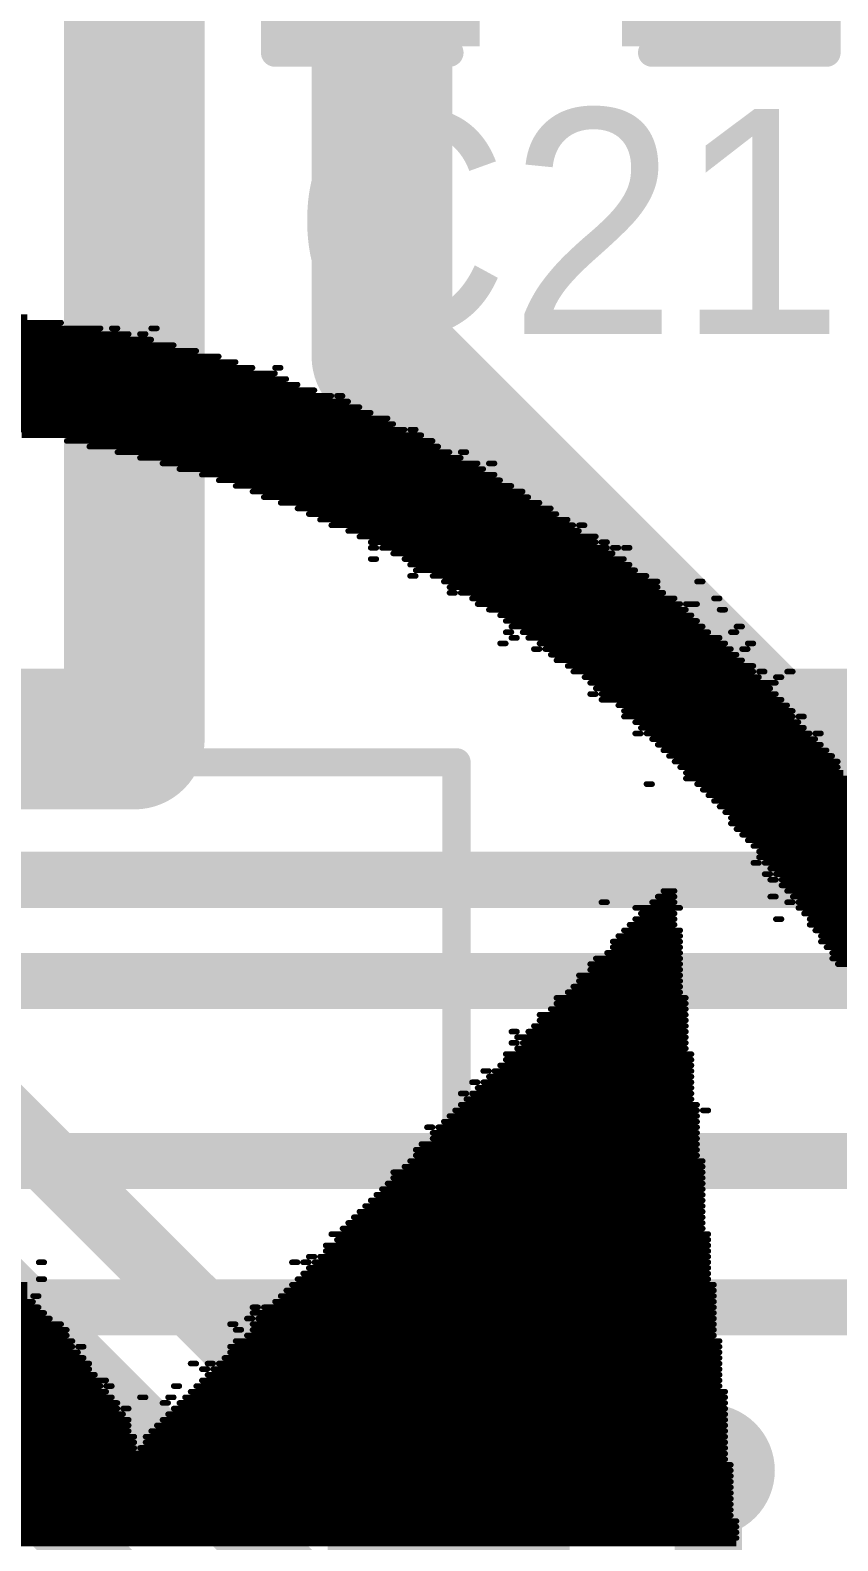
# Model space of a CAD drawing. Header units: millimetres. Extents: x 0.84 to 3.53, y 1.94 to 3.84.
# Drawn here: x 1.8365 to 1.98, y 2.3445 to 2.613 of the extents above; entities that cross this region are included whole.
import ezdxf

# ---------------------------------------------------------------- set-up
doc = ezdxf.new("R2010")
doc.units = ezdxf.units.MM
doc.header["$MEASUREMENT"] = 0
for name, color, linetype in [('BottomLayer', 5, 'Continuous'), ('BottomOverlay', 54, 'Continuous'), ('BottomSolder', 6, 'Continuous'), ('MultiLayer', 9, 'Continuous'), ('TopLayer', 1, 'Continuous'), ('TopOverlay', 2, 'Continuous'), ('TopPaste', 8, 'Continuous'), ('TopSolder', 216, 'Continuous'), ('ViaHoleLayer', 16, 'Continuous')]:
    doc.layers.add(name, color=color, linetype=linetype)

# ---------------------------------------------------------------- blocks, each defined once
blk = doc.blocks.new('TF_002T_15_1')
at = {"layer": 'TopLayer'}
blk.add_solid([(0.12894, 0.19488), (0.16043, 0.19488), (0.12894, 0.25394), (0.16043, 0.25394)], dxfattribs=at)
at = {"layer": 'TopOverlay', "const_width": 0.005}
for points in [[(-0.39665, 0.37087), (0.14434, 0.37087)], [(0.14434, 0.264), (0.14434, 0.37087)]]:
    blk.add_lwpolyline(points, dxfattribs=at)
at = {"layer": 'TopOverlay', "const_width": 0.0025}
for points in [[(0.14309, 0.37087, 1), (0.14559, 0.37087, 1)], [(0.14309, 0.37087, 1), (0.14559, 0.37087, 1)], [(0.14309, 0.264, 1), (0.14559, 0.264, 1)]]:
    blk.add_lwpolyline(points, format="xyb", close=True, dxfattribs=at)
at = {"layer": 'TopPaste'}
blk.add_solid([(0.12894, 0.19488), (0.16043, 0.19488), (0.12894, 0.25394), (0.16043, 0.25394)], dxfattribs=at)
at = {"layer": 'TopSolder'}
blk.add_solid([(0.12494, 0.19088), (0.16443, 0.19088), (0.12494, 0.25794), (0.16443, 0.25794)], dxfattribs=at)
blk = doc.blocks.new('C__0603_73')
at = {"layer": 'TopLayer'}
for points in [[(-0.045, 0.0175), (-0.045, -0.0175), (-0.015, 0.0175), (-0.015, -0.0175)], [(0.015, 0.0175), (0.015, -0.0175), (0.045, 0.0175), (0.045, -0.0175)]]:
    blk.add_solid(points, dxfattribs=at)
at = {"layer": 'TopOverlay', "const_width": 0.005}
for points in [[(-0.049, 0.021), (-0.018, 0.021)], [(-0.049, -0.021), (-0.049, 0.021)], [(0.018, 0.021), (0.049, 0.021)], [(0.049, -0.021), (0.049, 0.021)], [(-0.049, -0.021), (-0.018, -0.021)], [(0.018, -0.021), (0.049, -0.021)]]:
    blk.add_lwpolyline(points, dxfattribs=at)
at = {"layer": 'TopOverlay', "const_width": 0.0025}
for points in [[(-0.05025, 0.021, 1), (-0.04775, 0.021, 1)], [(-0.05025, 0.021, 1), (-0.04775, 0.021, 1)], [(-0.01925, 0.021, 1), (-0.01675, 0.021, 1)], [(0.01675, 0.021, 1), (0.01925, 0.021, 1)], [(0.04775, 0.021, 1), (0.05025, 0.021, 1)], [(0.04775, 0.021, 1), (0.05025, 0.021, 1)], [(-0.05025, -0.021, 1), (-0.04775, -0.021, 1)], [(-0.05025, -0.021, 1), (-0.04775, -0.021, 1)], [(-0.01925, -0.021, 1), (-0.01675, -0.021, 1)], [(0.01675, -0.021, 1), (0.01925, -0.021, 1)], [(0.04775, -0.021, 1), (0.05025, -0.021, 1)], [(0.04775, -0.021, 1), (0.05025, -0.021, 1)]]:
    blk.add_lwpolyline(points, format="xyb", close=True, dxfattribs=at)
at = {"layer": 'TopPaste'}
for points in [[(-0.045, 0.0175), (-0.045, -0.0175), (-0.015, 0.0175), (-0.015, -0.0175)], [(0.015, 0.0175), (0.015, -0.0175), (0.045, 0.0175), (0.045, -0.0175)]]:
    blk.add_solid(points, dxfattribs=at)
at = {"layer": 'TopSolder'}
for points in [[(-0.04736, 0.01986), (-0.04736, -0.01986), (-0.01264, 0.01986), (-0.01264, -0.01986)], [(0.01264, 0.01986), (0.01264, -0.01986), (0.04736, 0.01986), (0.04736, -0.01986)]]:
    blk.add_solid(points, dxfattribs=at)

msp = doc.modelspace()

# ---------------------------------------------------------------- linework, layer by layer
at = {"layer": 'BottomLayer'}
for points, const_width in [([(1.855, 2.487), (1.855, 2.742)], 0.025), ([(1.6795, 2.5095), (1.909, 2.28)], 0.012), ([(1.732, 2.489), (1.88925, 2.33175)], 0.012), ([(1.763, 2.489), (1.895, 2.357)], 0.012), ([(1.895, 2.357), (1.957, 2.357)], 0.012)]:
    msp.add_lwpolyline(points, dxfattribs=dict(at, const_width=const_width))
for points, const_width in [([(1.84875, 2.487, 1), (1.86125, 2.487, 1)], 0.0125), ([(1.84909, 2.487, 1), (1.86091, 2.487, 1)], 0.01181), ([(1.95109, 2.357, 1), (1.96291, 2.357, 1)], 0.01181), ([(1.892, 2.357, 1), (1.898, 2.357, 1)], 0.006), ([(1.892, 2.357, 1), (1.898, 2.357, 1)], 0.006), ([(1.954, 2.357, 1), (1.96, 2.357, 1)], 0.006)]:
    msp.add_lwpolyline(points, format="xyb", close=True, dxfattribs=dict(at, const_width=const_width))
at = {"layer": 'BottomOverlay', "const_width": 0.001}
for points in [[(1.768, 2.561), (1.842, 2.561)], [(1.774, 2.562), (1.836, 2.562)], [(1.757, 2.559), (1.854, 2.559)], [(1.761, 2.56), (1.849, 2.56)], [(1.851, 2.56), (1.852, 2.56)], [(1.856, 2.559), (1.857, 2.559)], [(1.858, 2.56), (1.859, 2.56)], [(1.744, 2.556), (1.866, 2.556)], [(1.749, 2.557), (1.862, 2.557)], [(1.753, 2.558), (1.858, 2.558)], [(1.734, 2.553), (1.876, 2.553)], [(1.738, 2.554), (1.873, 2.554)], [(1.741, 2.555), (1.87, 2.555)], [(1.88, 2.553), (1.881, 2.553)], [(1.729, 2.551), (1.882, 2.551)], [(1.732, 2.552), (1.88, 2.552)], [(1.721, 2.548), (1.89, 2.548)], [(1.724, 2.549), (1.887, 2.549)], [(1.726, 2.55), (1.884, 2.55)], [(1.891, 2.548), (1.892, 2.548)], [(1.714, 2.545), (1.897, 2.545)], [(1.716, 2.546), (1.895, 2.546)], [(1.718, 2.547), (1.893, 2.547)], [(1.711, 2.544), (1.9, 2.544)], [(1.818, 2.543), (1.901, 2.543)], [(1.828, 2.542), (1.903, 2.542)], [(1.835, 2.541), (1.906, 2.541)], [(1.843, 2.54), (1.908, 2.54)], [(1.904, 2.542), (1.905, 2.542)], [(1.847, 2.539), (1.909, 2.539)], [(1.852, 2.538), (1.911, 2.538)], [(1.856, 2.537), (1.913, 2.537)], [(1.913, 2.538), (1.914, 2.538)], [(1.86, 2.536), (1.916, 2.536)], [(1.863, 2.535), (1.917, 2.535)], [(1.918, 2.536), (1.919, 2.536)], [(1.867, 2.534), (1.919, 2.534)], [(1.87, 2.533), (1.92, 2.533)], [(1.873, 2.532), (1.922, 2.532)], [(1.876, 2.531), (1.924, 2.531)], [(1.878, 2.53), (1.925, 2.53)], [(1.881, 2.529), (1.927, 2.529)], [(1.884, 2.528), (1.929, 2.528)], [(1.886, 2.527), (1.93, 2.527)], [(1.888, 2.526), (1.932, 2.526)], [(1.89, 2.525), (1.933, 2.525)], [(1.893, 2.524), (1.934, 2.524)], [(1.934, 2.525), (1.935, 2.525)], [(1.895, 2.523), (1.937, 2.523)], [(1.897, 2.522), (1.937, 2.522)], [(1.897, 2.521), (1.898, 2.521)], [(1.899, 2.521), (1.939, 2.521)], [(1.938, 2.522), (1.939, 2.522)], [(1.94, 2.521), (1.941, 2.521)], [(1.942, 2.521), (1.943, 2.521)], [(1.897, 2.519), (1.898, 2.519)], [(1.901, 2.52), (1.94, 2.52)], [(1.903, 2.519), (1.942, 2.519)], [(1.904, 2.518), (1.943, 2.518)], [(1.904, 2.516), (1.905, 2.516)], [(1.905, 2.517), (1.944, 2.517)], [(1.908, 2.516), (1.946, 2.516)], [(1.91, 2.515), (1.948, 2.515)], [(1.911, 2.514), (1.948, 2.514)], [(1.911, 2.513), (1.912, 2.513)], [(1.913, 2.513), (1.949, 2.513)], [(1.955, 2.515), (1.956, 2.515)], [(1.915, 2.512), (1.951, 2.512)], [(1.916, 2.511), (1.952, 2.511)], [(1.918, 2.51), (1.953, 2.51)], [(1.953, 2.511), (1.955, 2.511)], [(1.958, 2.512), (1.959, 2.512)], [(1.959, 2.51), (1.96, 2.51)], [(1.92, 2.509), (1.954, 2.509)], [(1.921, 2.508), (1.955, 2.508)], [(1.921, 2.506), (1.922, 2.506)], [(1.922, 2.507), (1.956, 2.507)], [(1.922, 2.505), (1.923, 2.505)], [(1.924, 2.506), (1.957, 2.506)], [(1.925, 2.505), (1.959, 2.505)], [(1.961, 2.506), (1.962, 2.506)], [(1.962, 2.507), (1.963, 2.507)], [(1.92, 2.504), (1.921, 2.504)], [(1.926, 2.503), (1.927, 2.503)], [(1.927, 2.504), (1.96, 2.504)], [(1.928, 2.503), (1.961, 2.503)], [(1.929, 2.502), (1.962, 2.502)], [(1.963, 2.503), (1.964, 2.503)], [(1.964, 2.504), (1.965, 2.504)], [(1.93, 2.501), (1.963, 2.501)], [(1.932, 2.5), (1.965, 2.5)], [(1.933, 2.499), (1.965, 2.499)], [(1.935, 2.498), (1.966, 2.498)], [(1.936, 2.497), (1.969, 2.497)], [(1.966, 2.499), (1.967, 2.499)], [(1.969, 2.498), (1.97, 2.498)], [(1.971, 2.499), (1.972, 2.499)], [(1.936, 2.495), (1.937, 2.495)], [(1.937, 2.496), (1.968, 2.496)], [(1.938, 2.495), (1.969, 2.495)], [(1.938, 2.494), (1.97, 2.494)], [(1.941, 2.493), (1.971, 2.493)], [(1.942, 2.492), (1.972, 2.492)], [(1.942, 2.491), (1.972, 2.491)], [(1.944, 2.49), (1.973, 2.49)], [(1.945, 2.489), (1.974, 2.489)], [(1.973, 2.491), (1.974, 2.491)], [(1.944, 2.488), (1.945, 2.488)], [(1.946, 2.488), (1.975, 2.488)], [(1.947, 2.487), (1.976, 2.487)], [(1.948, 2.486), (1.977, 2.486)], [(1.976, 2.488), (1.977, 2.488)], [(1.949, 2.485), (1.978, 2.485)], [(1.95, 2.484), (1.979, 2.484)], [(1.951, 2.483), (1.98, 2.483)], [(1.952, 2.482), (1.98, 2.482)], [(1.953, 2.481), (1.981, 2.481)], [(1.946, 2.479), (1.947, 2.479)], [(1.953, 2.48), (1.982, 2.48)], [(1.955, 2.479), (1.983, 2.479)], [(1.956, 2.478), (1.984, 2.478)], [(1.957, 2.477), (1.984, 2.477)], [(1.958, 2.476), (1.985, 2.476)], [(1.959, 2.475), (1.986, 2.475)], [(1.96, 2.474), (1.987, 2.474)], [(1.961, 2.473), (1.988, 2.473)], [(1.961, 2.472), (1.988, 2.472)], [(1.962, 2.471), (1.989, 2.471)], [(1.963, 2.47), (1.99, 2.47)], [(1.964, 2.469), (1.992, 2.469)], [(1.965, 2.468), (1.991, 2.468)], [(1.965, 2.465), (1.966, 2.465)], [(1.966, 2.467), (1.992, 2.467)], [(1.966, 2.466), (1.993, 2.466)], [(1.967, 2.465), (1.993, 2.465)], [(1.967, 2.463), (1.968, 2.463)], [(1.968, 2.464), (1.994, 2.464)], [(1.968, 2.462), (1.969, 2.462)], [(1.969, 2.463), (1.996, 2.463)], [(1.97, 2.462), (1.995, 2.462)], [(1.948, 2.459), (1.951, 2.459)], [(1.949, 2.46), (1.951, 2.46)], [(1.968, 2.459), (1.969, 2.459)], [(1.97, 2.461), (1.996, 2.461)], [(1.971, 2.46), (1.996, 2.46)], [(1.972, 2.459), (1.997, 2.459)], [(1.938, 2.458), (1.939, 2.458)], [(1.944, 2.457), (1.952, 2.457)], [(1.947, 2.458), (1.951, 2.458)], [(1.971, 2.458), (1.972, 2.458)], [(1.973, 2.458), (1.998, 2.458)], [(1.973, 2.457), (1.999, 2.457)], [(1.943, 2.454), (1.951, 2.454)], [(1.944, 2.455), (1.951, 2.455)], [(1.945, 2.456), (1.951, 2.456)], [(1.969, 2.455), (1.97, 2.455)], [(1.974, 2.456), (1.999, 2.456)], [(1.975, 2.455), (2, 2.455)], [(1.975, 2.454), (2, 2.454)], [(1.94, 2.451), (1.952, 2.451)], [(1.941, 2.452), (1.952, 2.452)], [(1.942, 2.453), (1.952, 2.453)], [(1.976, 2.453), (2.002, 2.453)], [(1.977, 2.452), (2.002, 2.452)], [(1.977, 2.451), (2.003, 2.451)], [(1.939, 2.449), (1.952, 2.449)], [(1.94, 2.45), (1.952, 2.45)], [(1.978, 2.45), (2.003, 2.45)], [(1.979, 2.449), (2.003, 2.449)], [(1.936, 2.447), (1.952, 2.447)], [(1.936, 2.446), (1.952, 2.446)], [(1.937, 2.448), (1.952, 2.448)], [(1.979, 2.448), (2.004, 2.448)], [(1.98, 2.447), (2.004, 2.447)], [(1.933, 2.443), (1.952, 2.443)], [(1.934, 2.445), (1.952, 2.445)], [(1.934, 2.444), (1.952, 2.444)], [(1.93, 2.441), (1.953, 2.441)], [(1.932, 2.442), (1.952, 2.442)], [(1.927, 2.438), (1.953, 2.438)], [(1.929, 2.439), (1.953, 2.439)], [(1.93, 2.44), (1.953, 2.44)], [(1.922, 2.435), (1.923, 2.435)], [(1.925, 2.435), (1.953, 2.435)], [(1.926, 2.436), (1.953, 2.436)], [(1.927, 2.437), (1.953, 2.437)], [(1.922, 2.433), (1.923, 2.433)], [(1.923, 2.434), (1.953, 2.434)], [(1.924, 2.433), (1.953, 2.433)], [(1.921, 2.431), (1.954, 2.431)], [(1.921, 2.43), (1.954, 2.43)], [(1.923, 2.432), (1.953, 2.432)], [(1.917, 2.428), (1.918, 2.428)], [(1.918, 2.427), (1.954, 2.427)], [(1.919, 2.428), (1.954, 2.428)], [(1.92, 2.429), (1.954, 2.429)], [(1.915, 2.426), (1.916, 2.426)], [(1.916, 2.425), (1.954, 2.425)], [(1.917, 2.426), (1.954, 2.426)], [(1.913, 2.424), (1.914, 2.424)], [(1.913, 2.422), (1.955, 2.422)], [(1.914, 2.423), (1.954, 2.423)], [(1.915, 2.424), (1.954, 2.424)], [(1.91, 2.419), (1.955, 2.419)], [(1.911, 2.42), (1.955, 2.42)], [(1.912, 2.421), (1.955, 2.421)], [(1.956, 2.421), (1.957, 2.421)], [(1.907, 2.418), (1.908, 2.418)], [(1.908, 2.417), (1.955, 2.417)], [(1.908, 2.416), (1.955, 2.416)], [(1.909, 2.418), (1.955, 2.418)], [(1.905, 2.414), (1.955, 2.414)], [(1.906, 2.415), (1.955, 2.415)], [(1.903, 2.411), (1.956, 2.411)], [(1.904, 2.412), (1.956, 2.412)], [(1.905, 2.413), (1.955, 2.413)], [(1.9, 2.408), (1.956, 2.408)], [(1.901, 2.41), (1.956, 2.41)], [(1.901, 2.409), (1.956, 2.409)], [(1.898, 2.406), (1.956, 2.406)], [(1.899, 2.407), (1.956, 2.407)], [(1.895, 2.403), (1.956, 2.403)], [(1.896, 2.404), (1.956, 2.404)], [(1.897, 2.405), (1.956, 2.405)], [(1.892, 2.4), (1.956, 2.4)], [(1.893, 2.401), (1.956, 2.401)], [(1.894, 2.402), (1.956, 2.402)], [(1.89, 2.399), (1.957, 2.399)], [(1.891, 2.398), (1.957, 2.398)], [(1.886, 2.395), (1.887, 2.395)], [(1.888, 2.395), (1.957, 2.395)], [(1.889, 2.397), (1.957, 2.397)], [(1.889, 2.396), (1.957, 2.396)], [(1.838, 2.394), (1.839, 2.394)], [(1.883, 2.394), (1.884, 2.394)], [(1.885, 2.394), (1.886, 2.394)], [(1.885, 2.392), (1.957, 2.392)], [(1.886, 2.393), (1.957, 2.393)], [(1.887, 2.394), (1.957, 2.394)], [(1.718, 2.39), (1.836, 2.39)], [(1.838, 2.391), (1.839, 2.391)], [(1.883, 2.39), (1.958, 2.39)], [(1.884, 2.391), (1.957, 2.391)], [(1.719, 2.389), (1.836, 2.389)], [(1.72, 2.388), (1.836, 2.388)], [(1.721, 2.387), (1.837, 2.387)], [(1.837, 2.388), (1.838, 2.388)], [(1.88, 2.387), (1.958, 2.387)], [(1.881, 2.388), (1.958, 2.388)], [(1.882, 2.389), (1.958, 2.389)], [(1.723, 2.386), (1.838, 2.386)], [(1.724, 2.385), (1.839, 2.385)], [(1.725, 2.384), (1.84, 2.384)], [(1.875, 2.384), (1.876, 2.384)], [(1.876, 2.386), (1.877, 2.386)], [(1.876, 2.385), (1.958, 2.385)], [(1.877, 2.384), (1.958, 2.384)], [(1.878, 2.386), (1.958, 2.386)], [(1.726, 2.383), (1.842, 2.383)], [(1.727, 2.382), (1.843, 2.382)], [(1.872, 2.383), (1.873, 2.383)], [(1.873, 2.382), (1.874, 2.382)], [(1.876, 2.383), (1.958, 2.383)], [(1.876, 2.382), (1.958, 2.382)], [(1.728, 2.381), (1.843, 2.381)], [(1.729, 2.38), (1.844, 2.38)], [(1.73, 2.379), (1.844, 2.379)], [(1.845, 2.379), (1.846, 2.379)], [(1.872, 2.379), (1.959, 2.379)], [(1.873, 2.38), (1.959, 2.38)], [(1.875, 2.381), (1.958, 2.381)], [(1.731, 2.378), (1.845, 2.378)], [(1.732, 2.377), (1.846, 2.377)], [(1.733, 2.376), (1.847, 2.376)], [(1.865, 2.376), (1.866, 2.376)], [(1.868, 2.376), (1.869, 2.376)], [(1.87, 2.376), (1.959, 2.376)], [(1.871, 2.377), (1.959, 2.377)], [(1.872, 2.378), (1.959, 2.378)], [(1.734, 2.375), (1.847, 2.375)], [(1.735, 2.374), (1.848, 2.374)], [(1.867, 2.375), (1.868, 2.375)], [(1.868, 2.374), (1.959, 2.374)], [(1.869, 2.375), (1.959, 2.375)], [(1.736, 2.373), (1.85, 2.373)], [(1.737, 2.372), (1.849, 2.372)], [(1.738, 2.371), (1.85, 2.371)], [(1.85, 2.372), (1.851, 2.372)], [(1.862, 2.372), (1.863, 2.372)], [(1.865, 2.371), (1.96, 2.371)], [(1.866, 2.372), (1.959, 2.372)], [(1.867, 2.373), (1.959, 2.373)], [(1.74, 2.37), (1.851, 2.37)], [(1.741, 2.369), (1.852, 2.369)], [(1.742, 2.368), (1.852, 2.368)], [(1.853, 2.368), (1.854, 2.368)], [(1.856, 2.37), (1.857, 2.37)], [(1.86, 2.369), (1.861, 2.369)], [(1.861, 2.37), (1.862, 2.37)], [(1.862, 2.368), (1.96, 2.368)], [(1.863, 2.369), (1.96, 2.369)], [(1.864, 2.37), (1.96, 2.37)], [(1.742, 2.367), (1.853, 2.367)], [(1.743, 2.366), (1.854, 2.366)], [(1.744, 2.365), (1.854, 2.365)], [(1.859, 2.365), (1.96, 2.365)], [(1.86, 2.366), (1.96, 2.366)], [(1.861, 2.367), (1.96, 2.367)], [(1.745, 2.364), (1.854, 2.364)], [(1.746, 2.363), (1.855, 2.363)], [(1.857, 2.363), (1.96, 2.363)], [(1.858, 2.364), (1.96, 2.364)], [(1.747, 2.362), (1.855, 2.362)], [(1.748, 2.361), (1.855, 2.361)], [(1.748, 2.36), (1.96, 2.36)], [(1.856, 2.361), (1.96, 2.361)], [(1.857, 2.362), (1.96, 2.362)], [(1.75, 2.359), (1.96, 2.359)], [(1.751, 2.358), (1.961, 2.358)], [(1.752, 2.357), (1.961, 2.357)], [(1.753, 2.356), (1.961, 2.356)], [(1.753, 2.355), (1.961, 2.355)], [(1.754, 2.354), (1.961, 2.354)], [(1.756, 2.353), (1.961, 2.353)], [(1.757, 2.352), (1.961, 2.352)], [(1.757, 2.351), (1.961, 2.351)], [(1.758, 2.35), (1.961, 2.35)], [(1.759, 2.349), (1.961, 2.349)], [(1.76, 2.348), (1.962, 2.348)], [(1.761, 2.347), (1.962, 2.347)], [(1.761, 2.346), (1.962, 2.346)], [(1.762, 2.345), (1.962, 2.345)], [(1.763, 2.344), (1.962, 2.344)]]:
    msp.add_lwpolyline(points, dxfattribs=at)
at = {"layer": 'BottomOverlay', "const_width": 0.0005}
for points in [[(1.84175, 2.561, 1), (1.84225, 2.561, 1)], [(1.84875, 2.56, 1), (1.84925, 2.56, 1)], [(1.85075, 2.56, 1), (1.85125, 2.56, 1)], [(1.85175, 2.56, 1), (1.85225, 2.56, 1)], [(1.85375, 2.559, 1), (1.85425, 2.559, 1)], [(1.85575, 2.559, 1), (1.85625, 2.559, 1)], [(1.85675, 2.559, 1), (1.85725, 2.559, 1)], [(1.85775, 2.56, 1), (1.85825, 2.56, 1)], [(1.85875, 2.56, 1), (1.85925, 2.56, 1)], [(1.85775, 2.558, 1), (1.85825, 2.558, 1)], [(1.86175, 2.557, 1), (1.86225, 2.557, 1)], [(1.86575, 2.556, 1), (1.86625, 2.556, 1)], [(1.86975, 2.555, 1), (1.87025, 2.555, 1)], [(1.87275, 2.554, 1), (1.87325, 2.554, 1)], [(1.87575, 2.553, 1), (1.87625, 2.553, 1)], [(1.87975, 2.553, 1), (1.88025, 2.553, 1)], [(1.88075, 2.553, 1), (1.88125, 2.553, 1)], [(1.87975, 2.552, 1), (1.88025, 2.552, 1)], [(1.88175, 2.551, 1), (1.88225, 2.551, 1)], [(1.88375, 2.55, 1), (1.88425, 2.55, 1)], [(1.88675, 2.549, 1), (1.88725, 2.549, 1)], [(1.88975, 2.548, 1), (1.89025, 2.548, 1)], [(1.89075, 2.548, 1), (1.89125, 2.548, 1)], [(1.89175, 2.548, 1), (1.89225, 2.548, 1)], [(1.89275, 2.547, 1), (1.89325, 2.547, 1)], [(1.89475, 2.546, 1), (1.89525, 2.546, 1)], [(1.89675, 2.545, 1), (1.89725, 2.545, 1)], [(1.89975, 2.544, 1), (1.90025, 2.544, 1)], [(1.90075, 2.543, 1), (1.90125, 2.543, 1)], [(1.84275, 2.54, 1), (1.84325, 2.54, 1)], [(1.90275, 2.542, 1), (1.90325, 2.542, 1)], [(1.90375, 2.542, 1), (1.90425, 2.542, 1)], [(1.90475, 2.542, 1), (1.90525, 2.542, 1)], [(1.90575, 2.541, 1), (1.90625, 2.541, 1)], [(1.90775, 2.54, 1), (1.90825, 2.54, 1)], [(1.84675, 2.539, 1), (1.84725, 2.539, 1)], [(1.85175, 2.538, 1), (1.85225, 2.538, 1)], [(1.85575, 2.537, 1), (1.85625, 2.537, 1)], [(1.90875, 2.539, 1), (1.90925, 2.539, 1)], [(1.91075, 2.538, 1), (1.91125, 2.538, 1)], [(1.91275, 2.538, 1), (1.91325, 2.538, 1)], [(1.91275, 2.537, 1), (1.91325, 2.537, 1)], [(1.91375, 2.538, 1), (1.91425, 2.538, 1)], [(1.85975, 2.536, 1), (1.86025, 2.536, 1)], [(1.86275, 2.535, 1), (1.86325, 2.535, 1)], [(1.91575, 2.536, 1), (1.91625, 2.536, 1)], [(1.91675, 2.535, 1), (1.91725, 2.535, 1)], [(1.91775, 2.536, 1), (1.91825, 2.536, 1)], [(1.91875, 2.536, 1), (1.91925, 2.536, 1)], [(1.86675, 2.534, 1), (1.86725, 2.534, 1)], [(1.86975, 2.533, 1), (1.87025, 2.533, 1)], [(1.87275, 2.532, 1), (1.87325, 2.532, 1)], [(1.91875, 2.534, 1), (1.91925, 2.534, 1)], [(1.91975, 2.533, 1), (1.92025, 2.533, 1)], [(1.92175, 2.532, 1), (1.92225, 2.532, 1)], [(1.87575, 2.531, 1), (1.87625, 2.531, 1)], [(1.87775, 2.53, 1), (1.87825, 2.53, 1)], [(1.88075, 2.529, 1), (1.88125, 2.529, 1)], [(1.92375, 2.531, 1), (1.92425, 2.531, 1)], [(1.92475, 2.53, 1), (1.92525, 2.53, 1)], [(1.92675, 2.529, 1), (1.92725, 2.529, 1)], [(1.88375, 2.528, 1), (1.88425, 2.528, 1)], [(1.88575, 2.527, 1), (1.88625, 2.527, 1)], [(1.92875, 2.528, 1), (1.92925, 2.528, 1)], [(1.92975, 2.527, 1), (1.93025, 2.527, 1)], [(1.88775, 2.526, 1), (1.88825, 2.526, 1)], [(1.88975, 2.525, 1), (1.89025, 2.525, 1)], [(1.89275, 2.524, 1), (1.89325, 2.524, 1)], [(1.93175, 2.526, 1), (1.93225, 2.526, 1)], [(1.93275, 2.525, 1), (1.93325, 2.525, 1)], [(1.93375, 2.525, 1), (1.93425, 2.525, 1)], [(1.93375, 2.524, 1), (1.93425, 2.524, 1)], [(1.93475, 2.525, 1), (1.93525, 2.525, 1)], [(1.89475, 2.523, 1), (1.89525, 2.523, 1)], [(1.89675, 2.522, 1), (1.89725, 2.522, 1)], [(1.89675, 2.521, 1), (1.89725, 2.521, 1)], [(1.89775, 2.521, 1), (1.89825, 2.521, 1)], [(1.89875, 2.521, 1), (1.89925, 2.521, 1)], [(1.93675, 2.523, 1), (1.93725, 2.523, 1)], [(1.93675, 2.522, 1), (1.93725, 2.522, 1)], [(1.93775, 2.522, 1), (1.93825, 2.522, 1)], [(1.93875, 2.522, 1), (1.93925, 2.522, 1)], [(1.93875, 2.521, 1), (1.93925, 2.521, 1)], [(1.93975, 2.521, 1), (1.94025, 2.521, 1)], [(1.94075, 2.521, 1), (1.94125, 2.521, 1)], [(1.94175, 2.521, 1), (1.94225, 2.521, 1)], [(1.94275, 2.521, 1), (1.94325, 2.521, 1)], [(1.89675, 2.519, 1), (1.89725, 2.519, 1)], [(1.89775, 2.519, 1), (1.89825, 2.519, 1)], [(1.90075, 2.52, 1), (1.90125, 2.52, 1)], [(1.90275, 2.519, 1), (1.90325, 2.519, 1)], [(1.93975, 2.52, 1), (1.94025, 2.52, 1)], [(1.94175, 2.519, 1), (1.94225, 2.519, 1)], [(1.90375, 2.518, 1), (1.90425, 2.518, 1)], [(1.90375, 2.516, 1), (1.90425, 2.516, 1)], [(1.90475, 2.517, 1), (1.90525, 2.517, 1)], [(1.90475, 2.516, 1), (1.90525, 2.516, 1)], [(1.90775, 2.516, 1), (1.90825, 2.516, 1)], [(1.94275, 2.518, 1), (1.94325, 2.518, 1)], [(1.94375, 2.517, 1), (1.94425, 2.517, 1)], [(1.94575, 2.516, 1), (1.94625, 2.516, 1)], [(1.90975, 2.515, 1), (1.91025, 2.515, 1)], [(1.91075, 2.514, 1), (1.91125, 2.514, 1)], [(1.91075, 2.513, 1), (1.91125, 2.513, 1)], [(1.91175, 2.513, 1), (1.91225, 2.513, 1)], [(1.91275, 2.513, 1), (1.91325, 2.513, 1)], [(1.94775, 2.515, 1), (1.94825, 2.515, 1)], [(1.94775, 2.514, 1), (1.94825, 2.514, 1)], [(1.94875, 2.513, 1), (1.94925, 2.513, 1)], [(1.95475, 2.515, 1), (1.95525, 2.515, 1)], [(1.95575, 2.515, 1), (1.95625, 2.515, 1)], [(1.91475, 2.512, 1), (1.91525, 2.512, 1)], [(1.91575, 2.511, 1), (1.91625, 2.511, 1)], [(1.91775, 2.51, 1), (1.91825, 2.51, 1)], [(1.95075, 2.512, 1), (1.95125, 2.512, 1)], [(1.95175, 2.511, 1), (1.95225, 2.511, 1)], [(1.95275, 2.511, 1), (1.95325, 2.511, 1)], [(1.95275, 2.51, 1), (1.95325, 2.51, 1)], [(1.95475, 2.511, 1), (1.95525, 2.511, 1)], [(1.95775, 2.512, 1), (1.95825, 2.512, 1)], [(1.95875, 2.512, 1), (1.95925, 2.512, 1)], [(1.95875, 2.51, 1), (1.95925, 2.51, 1)], [(1.95975, 2.51, 1), (1.96025, 2.51, 1)], [(1.91975, 2.509, 1), (1.92025, 2.509, 1)], [(1.92075, 2.508, 1), (1.92125, 2.508, 1)], [(1.95375, 2.509, 1), (1.95425, 2.509, 1)], [(1.95475, 2.508, 1), (1.95525, 2.508, 1)], [(1.92075, 2.506, 1), (1.92125, 2.506, 1)], [(1.92175, 2.507, 1), (1.92225, 2.507, 1)], [(1.92175, 2.506, 1), (1.92225, 2.506, 1)], [(1.92175, 2.505, 1), (1.92225, 2.505, 1)], [(1.92275, 2.505, 1), (1.92325, 2.505, 1)], [(1.92375, 2.506, 1), (1.92425, 2.506, 1)], [(1.92475, 2.505, 1), (1.92525, 2.505, 1)], [(1.95575, 2.507, 1), (1.95625, 2.507, 1)], [(1.95675, 2.506, 1), (1.95725, 2.506, 1)], [(1.95875, 2.505, 1), (1.95925, 2.505, 1)], [(1.96075, 2.506, 1), (1.96125, 2.506, 1)], [(1.96175, 2.507, 1), (1.96225, 2.507, 1)], [(1.96175, 2.506, 1), (1.96225, 2.506, 1)], [(1.96275, 2.507, 1), (1.96325, 2.507, 1)], [(1.91975, 2.504, 1), (1.92025, 2.504, 1)], [(1.92075, 2.504, 1), (1.92125, 2.504, 1)], [(1.92575, 2.503, 1), (1.92625, 2.503, 1)], [(1.92675, 2.504, 1), (1.92725, 2.504, 1)], [(1.92675, 2.503, 1), (1.92725, 2.503, 1)], [(1.92775, 2.503, 1), (1.92825, 2.503, 1)], [(1.92875, 2.502, 1), (1.92925, 2.502, 1)], [(1.95975, 2.504, 1), (1.96025, 2.504, 1)], [(1.96075, 2.503, 1), (1.96125, 2.503, 1)], [(1.96175, 2.502, 1), (1.96225, 2.502, 1)], [(1.96275, 2.503, 1), (1.96325, 2.503, 1)], [(1.96375, 2.504, 1), (1.96425, 2.504, 1)], [(1.96375, 2.503, 1), (1.96425, 2.503, 1)], [(1.96475, 2.504, 1), (1.96525, 2.504, 1)], [(1.92975, 2.501, 1), (1.93025, 2.501, 1)], [(1.93175, 2.5, 1), (1.93225, 2.5, 1)], [(1.96275, 2.501, 1), (1.96325, 2.501, 1)], [(1.96475, 2.5, 1), (1.96525, 2.5, 1)], [(1.93275, 2.499, 1), (1.93325, 2.499, 1)], [(1.93475, 2.498, 1), (1.93525, 2.498, 1)], [(1.93575, 2.497, 1), (1.93625, 2.497, 1)], [(1.96475, 2.499, 1), (1.96525, 2.499, 1)], [(1.96575, 2.499, 1), (1.96625, 2.499, 1)], [(1.96575, 2.498, 1), (1.96625, 2.498, 1)], [(1.96675, 2.499, 1), (1.96725, 2.499, 1)], [(1.96875, 2.498, 1), (1.96925, 2.498, 1)], [(1.96875, 2.497, 1), (1.96925, 2.497, 1)], [(1.96975, 2.498, 1), (1.97025, 2.498, 1)], [(1.97075, 2.499, 1), (1.97125, 2.499, 1)], [(1.97175, 2.499, 1), (1.97225, 2.499, 1)], [(1.93575, 2.495, 1), (1.93625, 2.495, 1)], [(1.93675, 2.496, 1), (1.93725, 2.496, 1)], [(1.93675, 2.495, 1), (1.93725, 2.495, 1)], [(1.93775, 2.495, 1), (1.93825, 2.495, 1)], [(1.93775, 2.494, 1), (1.93825, 2.494, 1)], [(1.96775, 2.496, 1), (1.96825, 2.496, 1)], [(1.96875, 2.495, 1), (1.96925, 2.495, 1)], [(1.96975, 2.494, 1), (1.97025, 2.494, 1)], [(1.94075, 2.493, 1), (1.94125, 2.493, 1)], [(1.94175, 2.492, 1), (1.94225, 2.492, 1)], [(1.97075, 2.493, 1), (1.97125, 2.493, 1)], [(1.97175, 2.492, 1), (1.97225, 2.492, 1)], [(1.94175, 2.491, 1), (1.94225, 2.491, 1)], [(1.94375, 2.49, 1), (1.94425, 2.49, 1)], [(1.94475, 2.489, 1), (1.94525, 2.489, 1)], [(1.97175, 2.491, 1), (1.97225, 2.491, 1)], [(1.97275, 2.491, 1), (1.97325, 2.491, 1)], [(1.97275, 2.49, 1), (1.97325, 2.49, 1)], [(1.97375, 2.491, 1), (1.97425, 2.491, 1)], [(1.97375, 2.489, 1), (1.97425, 2.489, 1)], [(1.94375, 2.488, 1), (1.94425, 2.488, 1)], [(1.94475, 2.488, 1), (1.94525, 2.488, 1)], [(1.94575, 2.488, 1), (1.94625, 2.488, 1)], [(1.94675, 2.487, 1), (1.94725, 2.487, 1)], [(1.94775, 2.486, 1), (1.94825, 2.486, 1)], [(1.97475, 2.488, 1), (1.97525, 2.488, 1)], [(1.97575, 2.488, 1), (1.97625, 2.488, 1)], [(1.97575, 2.487, 1), (1.97625, 2.487, 1)], [(1.97675, 2.488, 1), (1.97725, 2.488, 1)], [(1.97675, 2.486, 1), (1.97725, 2.486, 1)], [(1.94875, 2.485, 1), (1.94925, 2.485, 1)], [(1.94975, 2.484, 1), (1.95025, 2.484, 1)], [(1.97775, 2.485, 1), (1.97825, 2.485, 1)], [(1.97875, 2.484, 1), (1.97925, 2.484, 1)], [(1.95075, 2.483, 1), (1.95125, 2.483, 1)], [(1.95175, 2.482, 1), (1.95225, 2.482, 1)], [(1.95275, 2.481, 1), (1.95325, 2.481, 1)], [(1.97975, 2.483, 1), (1.98025, 2.483, 1)], [(1.97975, 2.482, 1), (1.98025, 2.482, 1)], [(1.94575, 2.479, 1), (1.94625, 2.479, 1)], [(1.94675, 2.479, 1), (1.94725, 2.479, 1)], [(1.95275, 2.48, 1), (1.95325, 2.48, 1)], [(1.95475, 2.479, 1), (1.95525, 2.479, 1)], [(1.95575, 2.478, 1), (1.95625, 2.478, 1)], [(1.95675, 2.477, 1), (1.95725, 2.477, 1)], [(1.95775, 2.476, 1), (1.95825, 2.476, 1)], [(1.95875, 2.475, 1), (1.95925, 2.475, 1)], [(1.95975, 2.474, 1), (1.96025, 2.474, 1)], [(1.96075, 2.473, 1), (1.96125, 2.473, 1)], [(1.96075, 2.472, 1), (1.96125, 2.472, 1)], [(1.96175, 2.471, 1), (1.96225, 2.471, 1)], [(1.96275, 2.47, 1), (1.96325, 2.47, 1)], [(1.96375, 2.469, 1), (1.96425, 2.469, 1)], [(1.96475, 2.468, 1), (1.96525, 2.468, 1)], [(1.96475, 2.465, 1), (1.96525, 2.465, 1)], [(1.96575, 2.467, 1), (1.96625, 2.467, 1)], [(1.96575, 2.466, 1), (1.96625, 2.466, 1)], [(1.96575, 2.465, 1), (1.96625, 2.465, 1)], [(1.96675, 2.465, 1), (1.96725, 2.465, 1)], [(1.96675, 2.463, 1), (1.96725, 2.463, 1)], [(1.96775, 2.464, 1), (1.96825, 2.464, 1)], [(1.96775, 2.463, 1), (1.96825, 2.463, 1)], [(1.96775, 2.462, 1), (1.96825, 2.462, 1)], [(1.96875, 2.463, 1), (1.96925, 2.463, 1)], [(1.96875, 2.462, 1), (1.96925, 2.462, 1)], [(1.96975, 2.462, 1), (1.97025, 2.462, 1)], [(1.94775, 2.459, 1), (1.94825, 2.459, 1)], [(1.94875, 2.46, 1), (1.94925, 2.46, 1)], [(1.95075, 2.46, 1), (1.95125, 2.46, 1)], [(1.95075, 2.459, 1), (1.95125, 2.459, 1)], [(1.96775, 2.459, 1), (1.96825, 2.459, 1)], [(1.96875, 2.459, 1), (1.96925, 2.459, 1)], [(1.96975, 2.461, 1), (1.97025, 2.461, 1)], [(1.97075, 2.46, 1), (1.97125, 2.46, 1)], [(1.97175, 2.459, 1), (1.97225, 2.459, 1)], [(1.93775, 2.458, 1), (1.93825, 2.458, 1)], [(1.93875, 2.458, 1), (1.93925, 2.458, 1)], [(1.94375, 2.457, 1), (1.94425, 2.457, 1)], [(1.94675, 2.458, 1), (1.94725, 2.458, 1)], [(1.95075, 2.458, 1), (1.95125, 2.458, 1)], [(1.95175, 2.457, 1), (1.95225, 2.457, 1)], [(1.97075, 2.458, 1), (1.97125, 2.458, 1)], [(1.97175, 2.458, 1), (1.97225, 2.458, 1)], [(1.97275, 2.458, 1), (1.97325, 2.458, 1)], [(1.97275, 2.457, 1), (1.97325, 2.457, 1)], [(1.94275, 2.454, 1), (1.94325, 2.454, 1)], [(1.94375, 2.455, 1), (1.94425, 2.455, 1)], [(1.94475, 2.456, 1), (1.94525, 2.456, 1)], [(1.95075, 2.456, 1), (1.95125, 2.456, 1)], [(1.95075, 2.455, 1), (1.95125, 2.455, 1)], [(1.95075, 2.454, 1), (1.95125, 2.454, 1)], [(1.96875, 2.455, 1), (1.96925, 2.455, 1)], [(1.96975, 2.455, 1), (1.97025, 2.455, 1)], [(1.97375, 2.456, 1), (1.97425, 2.456, 1)], [(1.97475, 2.455, 1), (1.97525, 2.455, 1)], [(1.97475, 2.454, 1), (1.97525, 2.454, 1)], [(1.93975, 2.451, 1), (1.94025, 2.451, 1)], [(1.94075, 2.452, 1), (1.94125, 2.452, 1)], [(1.94175, 2.453, 1), (1.94225, 2.453, 1)], [(1.95175, 2.453, 1), (1.95225, 2.453, 1)], [(1.95175, 2.452, 1), (1.95225, 2.452, 1)], [(1.95175, 2.451, 1), (1.95225, 2.451, 1)], [(1.97575, 2.453, 1), (1.97625, 2.453, 1)], [(1.97675, 2.452, 1), (1.97725, 2.452, 1)], [(1.97675, 2.451, 1), (1.97725, 2.451, 1)], [(1.93875, 2.449, 1), (1.93925, 2.449, 1)], [(1.93975, 2.45, 1), (1.94025, 2.45, 1)], [(1.95175, 2.45, 1), (1.95225, 2.45, 1)], [(1.95175, 2.449, 1), (1.95225, 2.449, 1)], [(1.97775, 2.45, 1), (1.97825, 2.45, 1)], [(1.97875, 2.449, 1), (1.97925, 2.449, 1)], [(1.93575, 2.447, 1), (1.93625, 2.447, 1)], [(1.93575, 2.446, 1), (1.93625, 2.446, 1)], [(1.93675, 2.448, 1), (1.93725, 2.448, 1)], [(1.95175, 2.448, 1), (1.95225, 2.448, 1)], [(1.95175, 2.447, 1), (1.95225, 2.447, 1)], [(1.95175, 2.446, 1), (1.95225, 2.446, 1)], [(1.97875, 2.448, 1), (1.97925, 2.448, 1)], [(1.97975, 2.447, 1), (1.98025, 2.447, 1)], [(1.93275, 2.443, 1), (1.93325, 2.443, 1)], [(1.93375, 2.445, 1), (1.93425, 2.445, 1)], [(1.93375, 2.444, 1), (1.93425, 2.444, 1)], [(1.95175, 2.445, 1), (1.95225, 2.445, 1)], [(1.95175, 2.444, 1), (1.95225, 2.444, 1)], [(1.95175, 2.443, 1), (1.95225, 2.443, 1)], [(1.92975, 2.441, 1), (1.93025, 2.441, 1)], [(1.93175, 2.442, 1), (1.93225, 2.442, 1)], [(1.95175, 2.442, 1), (1.95225, 2.442, 1)], [(1.95275, 2.441, 1), (1.95325, 2.441, 1)], [(1.92675, 2.438, 1), (1.92725, 2.438, 1)], [(1.92875, 2.439, 1), (1.92925, 2.439, 1)], [(1.92975, 2.44, 1), (1.93025, 2.44, 1)], [(1.95275, 2.44, 1), (1.95325, 2.44, 1)], [(1.95275, 2.439, 1), (1.95325, 2.439, 1)], [(1.95275, 2.438, 1), (1.95325, 2.438, 1)], [(1.92175, 2.435, 1), (1.92225, 2.435, 1)], [(1.92275, 2.435, 1), (1.92325, 2.435, 1)], [(1.92475, 2.435, 1), (1.92525, 2.435, 1)], [(1.92575, 2.436, 1), (1.92625, 2.436, 1)], [(1.92675, 2.437, 1), (1.92725, 2.437, 1)], [(1.95275, 2.437, 1), (1.95325, 2.437, 1)], [(1.95275, 2.436, 1), (1.95325, 2.436, 1)], [(1.95275, 2.435, 1), (1.95325, 2.435, 1)], [(1.92175, 2.433, 1), (1.92225, 2.433, 1)], [(1.92275, 2.434, 1), (1.92325, 2.434, 1)], [(1.92275, 2.433, 1), (1.92325, 2.433, 1)], [(1.92375, 2.433, 1), (1.92425, 2.433, 1)], [(1.95275, 2.434, 1), (1.95325, 2.434, 1)], [(1.95275, 2.433, 1), (1.95325, 2.433, 1)], [(1.92075, 2.431, 1), (1.92125, 2.431, 1)], [(1.92075, 2.43, 1), (1.92125, 2.43, 1)], [(1.92275, 2.432, 1), (1.92325, 2.432, 1)], [(1.95275, 2.432, 1), (1.95325, 2.432, 1)], [(1.95375, 2.431, 1), (1.95425, 2.431, 1)], [(1.95375, 2.43, 1), (1.95425, 2.43, 1)], [(1.91675, 2.428, 1), (1.91725, 2.428, 1)], [(1.91775, 2.428, 1), (1.91825, 2.428, 1)], [(1.91775, 2.427, 1), (1.91825, 2.427, 1)], [(1.91875, 2.428, 1), (1.91925, 2.428, 1)], [(1.91975, 2.429, 1), (1.92025, 2.429, 1)], [(1.95375, 2.429, 1), (1.95425, 2.429, 1)], [(1.95375, 2.428, 1), (1.95425, 2.428, 1)], [(1.95375, 2.427, 1), (1.95425, 2.427, 1)], [(1.91475, 2.426, 1), (1.91525, 2.426, 1)], [(1.91575, 2.426, 1), (1.91625, 2.426, 1)], [(1.91575, 2.425, 1), (1.91625, 2.425, 1)], [(1.91675, 2.426, 1), (1.91725, 2.426, 1)], [(1.95375, 2.426, 1), (1.95425, 2.426, 1)], [(1.95375, 2.425, 1), (1.95425, 2.425, 1)], [(1.91275, 2.424, 1), (1.91325, 2.424, 1)], [(1.91275, 2.422, 1), (1.91325, 2.422, 1)], [(1.91375, 2.424, 1), (1.91425, 2.424, 1)], [(1.91375, 2.423, 1), (1.91425, 2.423, 1)], [(1.91475, 2.424, 1), (1.91525, 2.424, 1)], [(1.95375, 2.424, 1), (1.95425, 2.424, 1)], [(1.95375, 2.423, 1), (1.95425, 2.423, 1)], [(1.95475, 2.422, 1), (1.95525, 2.422, 1)], [(1.90975, 2.419, 1), (1.91025, 2.419, 1)], [(1.91075, 2.42, 1), (1.91125, 2.42, 1)], [(1.91175, 2.421, 1), (1.91225, 2.421, 1)], [(1.95475, 2.421, 1), (1.95525, 2.421, 1)], [(1.95475, 2.42, 1), (1.95525, 2.42, 1)], [(1.95475, 2.419, 1), (1.95525, 2.419, 1)], [(1.95575, 2.421, 1), (1.95625, 2.421, 1)], [(1.95675, 2.421, 1), (1.95725, 2.421, 1)], [(1.90675, 2.418, 1), (1.90725, 2.418, 1)], [(1.90775, 2.418, 1), (1.90825, 2.418, 1)], [(1.90775, 2.417, 1), (1.90825, 2.417, 1)], [(1.90775, 2.416, 1), (1.90825, 2.416, 1)], [(1.90875, 2.418, 1), (1.90925, 2.418, 1)], [(1.95475, 2.418, 1), (1.95525, 2.418, 1)], [(1.95475, 2.417, 1), (1.95525, 2.417, 1)], [(1.95475, 2.416, 1), (1.95525, 2.416, 1)], [(1.90475, 2.414, 1), (1.90525, 2.414, 1)], [(1.90575, 2.415, 1), (1.90625, 2.415, 1)], [(1.95475, 2.415, 1), (1.95525, 2.415, 1)], [(1.95475, 2.414, 1), (1.95525, 2.414, 1)], [(1.90275, 2.411, 1), (1.90325, 2.411, 1)], [(1.90375, 2.412, 1), (1.90425, 2.412, 1)], [(1.90475, 2.413, 1), (1.90525, 2.413, 1)], [(1.95475, 2.413, 1), (1.95525, 2.413, 1)], [(1.95575, 2.412, 1), (1.95625, 2.412, 1)], [(1.95575, 2.411, 1), (1.95625, 2.411, 1)], [(1.89975, 2.408, 1), (1.90025, 2.408, 1)], [(1.90075, 2.41, 1), (1.90125, 2.41, 1)], [(1.90075, 2.409, 1), (1.90125, 2.409, 1)], [(1.95575, 2.41, 1), (1.95625, 2.41, 1)], [(1.95575, 2.409, 1), (1.95625, 2.409, 1)], [(1.95575, 2.408, 1), (1.95625, 2.408, 1)], [(1.89775, 2.406, 1), (1.89825, 2.406, 1)], [(1.89875, 2.407, 1), (1.89925, 2.407, 1)], [(1.95575, 2.407, 1), (1.95625, 2.407, 1)], [(1.95575, 2.406, 1), (1.95625, 2.406, 1)], [(1.89475, 2.403, 1), (1.89525, 2.403, 1)], [(1.89575, 2.404, 1), (1.89625, 2.404, 1)], [(1.89675, 2.405, 1), (1.89725, 2.405, 1)], [(1.95575, 2.405, 1), (1.95625, 2.405, 1)], [(1.95575, 2.404, 1), (1.95625, 2.404, 1)], [(1.95575, 2.403, 1), (1.95625, 2.403, 1)], [(1.89175, 2.4, 1), (1.89225, 2.4, 1)], [(1.89275, 2.401, 1), (1.89325, 2.401, 1)], [(1.89375, 2.402, 1), (1.89425, 2.402, 1)], [(1.95575, 2.402, 1), (1.95625, 2.402, 1)], [(1.95575, 2.401, 1), (1.95625, 2.401, 1)], [(1.95575, 2.4, 1), (1.95625, 2.4, 1)], [(1.88975, 2.399, 1), (1.89025, 2.399, 1)], [(1.89075, 2.398, 1), (1.89125, 2.398, 1)], [(1.95675, 2.399, 1), (1.95725, 2.399, 1)], [(1.95675, 2.398, 1), (1.95725, 2.398, 1)], [(1.88575, 2.395, 1), (1.88625, 2.395, 1)], [(1.88675, 2.395, 1), (1.88725, 2.395, 1)], [(1.88775, 2.395, 1), (1.88825, 2.395, 1)], [(1.88875, 2.397, 1), (1.88925, 2.397, 1)], [(1.88875, 2.396, 1), (1.88925, 2.396, 1)], [(1.95675, 2.397, 1), (1.95725, 2.397, 1)], [(1.95675, 2.396, 1), (1.95725, 2.396, 1)], [(1.95675, 2.395, 1), (1.95725, 2.395, 1)], [(1.83775, 2.394, 1), (1.83825, 2.394, 1)], [(1.83875, 2.394, 1), (1.83925, 2.394, 1)], [(1.88275, 2.394, 1), (1.88325, 2.394, 1)], [(1.88375, 2.394, 1), (1.88425, 2.394, 1)], [(1.88475, 2.394, 1), (1.88525, 2.394, 1)], [(1.88475, 2.392, 1), (1.88525, 2.392, 1)], [(1.88575, 2.394, 1), (1.88625, 2.394, 1)], [(1.88575, 2.393, 1), (1.88625, 2.393, 1)], [(1.88675, 2.394, 1), (1.88725, 2.394, 1)], [(1.95675, 2.394, 1), (1.95725, 2.394, 1)], [(1.95675, 2.393, 1), (1.95725, 2.393, 1)], [(1.95675, 2.392, 1), (1.95725, 2.392, 1)], [(1.83775, 2.391, 1), (1.83825, 2.391, 1)], [(1.83875, 2.391, 1), (1.83925, 2.391, 1)], [(1.88275, 2.39, 1), (1.88325, 2.39, 1)], [(1.88375, 2.391, 1), (1.88425, 2.391, 1)], [(1.95675, 2.391, 1), (1.95725, 2.391, 1)], [(1.95775, 2.39, 1), (1.95825, 2.39, 1)], [(1.83675, 2.388, 1), (1.83725, 2.388, 1)], [(1.83675, 2.387, 1), (1.83725, 2.387, 1)], [(1.83775, 2.388, 1), (1.83825, 2.388, 1)], [(1.87975, 2.387, 1), (1.88025, 2.387, 1)], [(1.88075, 2.388, 1), (1.88125, 2.388, 1)], [(1.88175, 2.389, 1), (1.88225, 2.389, 1)], [(1.95775, 2.389, 1), (1.95825, 2.389, 1)], [(1.95775, 2.388, 1), (1.95825, 2.388, 1)], [(1.95775, 2.387, 1), (1.95825, 2.387, 1)], [(1.83775, 2.386, 1), (1.83825, 2.386, 1)], [(1.83875, 2.385, 1), (1.83925, 2.385, 1)], [(1.83975, 2.384, 1), (1.84025, 2.384, 1)], [(1.87475, 2.384, 1), (1.87525, 2.384, 1)], [(1.87575, 2.386, 1), (1.87625, 2.386, 1)], [(1.87575, 2.385, 1), (1.87625, 2.385, 1)], [(1.87575, 2.384, 1), (1.87625, 2.384, 1)], [(1.87675, 2.386, 1), (1.87725, 2.386, 1)], [(1.87675, 2.384, 1), (1.87725, 2.384, 1)], [(1.87775, 2.386, 1), (1.87825, 2.386, 1)], [(1.95775, 2.386, 1), (1.95825, 2.386, 1)], [(1.95775, 2.385, 1), (1.95825, 2.385, 1)], [(1.95775, 2.384, 1), (1.95825, 2.384, 1)], [(1.84175, 2.383, 1), (1.84225, 2.383, 1)], [(1.84275, 2.382, 1), (1.84325, 2.382, 1)], [(1.87175, 2.383, 1), (1.87225, 2.383, 1)], [(1.87275, 2.383, 1), (1.87325, 2.383, 1)], [(1.87275, 2.382, 1), (1.87325, 2.382, 1)], [(1.87375, 2.382, 1), (1.87425, 2.382, 1)], [(1.87575, 2.383, 1), (1.87625, 2.383, 1)], [(1.87575, 2.382, 1), (1.87625, 2.382, 1)], [(1.95775, 2.383, 1), (1.95825, 2.383, 1)], [(1.95775, 2.382, 1), (1.95825, 2.382, 1)], [(1.84275, 2.381, 1), (1.84325, 2.381, 1)], [(1.84375, 2.38, 1), (1.84425, 2.38, 1)], [(1.84375, 2.379, 1), (1.84425, 2.379, 1)], [(1.84475, 2.379, 1), (1.84525, 2.379, 1)], [(1.84575, 2.379, 1), (1.84625, 2.379, 1)], [(1.87175, 2.379, 1), (1.87225, 2.379, 1)], [(1.87275, 2.38, 1), (1.87325, 2.38, 1)], [(1.87475, 2.381, 1), (1.87525, 2.381, 1)], [(1.95775, 2.381, 1), (1.95825, 2.381, 1)], [(1.95875, 2.38, 1), (1.95925, 2.38, 1)], [(1.95875, 2.379, 1), (1.95925, 2.379, 1)], [(1.84475, 2.378, 1), (1.84525, 2.378, 1)], [(1.84575, 2.377, 1), (1.84625, 2.377, 1)], [(1.84675, 2.376, 1), (1.84725, 2.376, 1)], [(1.86475, 2.376, 1), (1.86525, 2.376, 1)], [(1.86575, 2.376, 1), (1.86625, 2.376, 1)], [(1.86775, 2.376, 1), (1.86825, 2.376, 1)], [(1.86875, 2.376, 1), (1.86925, 2.376, 1)], [(1.86975, 2.376, 1), (1.87025, 2.376, 1)], [(1.87075, 2.377, 1), (1.87125, 2.377, 1)], [(1.87175, 2.378, 1), (1.87225, 2.378, 1)], [(1.95875, 2.378, 1), (1.95925, 2.378, 1)], [(1.95875, 2.377, 1), (1.95925, 2.377, 1)], [(1.95875, 2.376, 1), (1.95925, 2.376, 1)], [(1.84675, 2.375, 1), (1.84725, 2.375, 1)], [(1.84775, 2.374, 1), (1.84825, 2.374, 1)], [(1.86675, 2.375, 1), (1.86725, 2.375, 1)], [(1.86775, 2.375, 1), (1.86825, 2.375, 1)], [(1.86775, 2.374, 1), (1.86825, 2.374, 1)], [(1.86875, 2.375, 1), (1.86925, 2.375, 1)], [(1.95875, 2.375, 1), (1.95925, 2.375, 1)], [(1.95875, 2.374, 1), (1.95925, 2.374, 1)], [(1.84875, 2.372, 1), (1.84925, 2.372, 1)], [(1.84975, 2.373, 1), (1.85025, 2.373, 1)], [(1.84975, 2.372, 1), (1.85025, 2.372, 1)], [(1.84975, 2.371, 1), (1.85025, 2.371, 1)], [(1.85075, 2.372, 1), (1.85125, 2.372, 1)], [(1.86175, 2.372, 1), (1.86225, 2.372, 1)], [(1.86275, 2.372, 1), (1.86325, 2.372, 1)], [(1.86475, 2.371, 1), (1.86525, 2.371, 1)], [(1.86575, 2.372, 1), (1.86625, 2.372, 1)], [(1.86675, 2.373, 1), (1.86725, 2.373, 1)], [(1.95875, 2.373, 1), (1.95925, 2.373, 1)], [(1.95875, 2.372, 1), (1.95925, 2.372, 1)], [(1.95975, 2.371, 1), (1.96025, 2.371, 1)], [(1.85075, 2.37, 1), (1.85125, 2.37, 1)], [(1.85175, 2.369, 1), (1.85225, 2.369, 1)], [(1.85175, 2.368, 1), (1.85225, 2.368, 1)], [(1.85275, 2.368, 1), (1.85325, 2.368, 1)], [(1.85375, 2.368, 1), (1.85425, 2.368, 1)], [(1.85575, 2.37, 1), (1.85625, 2.37, 1)], [(1.85675, 2.37, 1), (1.85725, 2.37, 1)], [(1.85975, 2.369, 1), (1.86025, 2.369, 1)], [(1.86075, 2.37, 1), (1.86125, 2.37, 1)], [(1.86075, 2.369, 1), (1.86125, 2.369, 1)], [(1.86175, 2.37, 1), (1.86225, 2.37, 1)], [(1.86175, 2.368, 1), (1.86225, 2.368, 1)], [(1.86275, 2.369, 1), (1.86325, 2.369, 1)], [(1.86375, 2.37, 1), (1.86425, 2.37, 1)], [(1.95975, 2.37, 1), (1.96025, 2.37, 1)], [(1.95975, 2.369, 1), (1.96025, 2.369, 1)], [(1.95975, 2.368, 1), (1.96025, 2.368, 1)], [(1.85275, 2.367, 1), (1.85325, 2.367, 1)], [(1.85375, 2.366, 1), (1.85425, 2.366, 1)], [(1.85375, 2.365, 1), (1.85425, 2.365, 1)], [(1.85875, 2.365, 1), (1.85925, 2.365, 1)], [(1.85975, 2.366, 1), (1.86025, 2.366, 1)], [(1.86075, 2.367, 1), (1.86125, 2.367, 1)], [(1.95975, 2.367, 1), (1.96025, 2.367, 1)], [(1.95975, 2.366, 1), (1.96025, 2.366, 1)], [(1.95975, 2.365, 1), (1.96025, 2.365, 1)], [(1.85375, 2.364, 1), (1.85425, 2.364, 1)], [(1.85475, 2.363, 1), (1.85525, 2.363, 1)], [(1.85675, 2.363, 1), (1.85725, 2.363, 1)], [(1.85775, 2.364, 1), (1.85825, 2.364, 1)], [(1.95975, 2.364, 1), (1.96025, 2.364, 1)], [(1.95975, 2.363, 1), (1.96025, 2.363, 1)], [(1.85475, 2.362, 1), (1.85525, 2.362, 1)], [(1.85475, 2.361, 1), (1.85525, 2.361, 1)], [(1.85575, 2.361, 1), (1.85625, 2.361, 1)], [(1.85675, 2.362, 1), (1.85725, 2.362, 1)], [(1.95975, 2.362, 1), (1.96025, 2.362, 1)], [(1.95975, 2.361, 1), (1.96025, 2.361, 1)], [(1.95975, 2.36, 1), (1.96025, 2.36, 1)], [(1.95975, 2.359, 1), (1.96025, 2.359, 1)], [(1.96075, 2.358, 1), (1.96125, 2.358, 1)], [(1.96075, 2.357, 1), (1.96125, 2.357, 1)], [(1.96075, 2.356, 1), (1.96125, 2.356, 1)], [(1.96075, 2.355, 1), (1.96125, 2.355, 1)], [(1.96075, 2.354, 1), (1.96125, 2.354, 1)], [(1.96075, 2.353, 1), (1.96125, 2.353, 1)], [(1.96075, 2.352, 1), (1.96125, 2.352, 1)], [(1.96075, 2.351, 1), (1.96125, 2.351, 1)], [(1.96075, 2.35, 1), (1.96125, 2.35, 1)], [(1.96075, 2.349, 1), (1.96125, 2.349, 1)], [(1.96175, 2.348, 1), (1.96225, 2.348, 1)], [(1.96175, 2.347, 1), (1.96225, 2.347, 1)], [(1.96175, 2.346, 1), (1.96225, 2.346, 1)], [(1.96175, 2.345, 1), (1.96225, 2.345, 1)]]:
    msp.add_lwpolyline(points, format="xyb", close=True, dxfattribs=at)
at = {"layer": 'BottomSolder', "const_width": 0.00991}
for points in [[(1.85005, 2.487, 1), (1.85995, 2.487, 1)], [(1.95205, 2.357, 1), (1.96195, 2.357, 1)]]:
    msp.add_lwpolyline(points, format="xyb", close=True, dxfattribs=at)
at = {"layer": 'MultiLayer', "const_width": 0.01181}
for points in [[(1.84909, 2.487, 1), (1.86091, 2.487, 1)], [(1.95109, 2.357, 1), (1.96291, 2.357, 1)]]:
    msp.add_lwpolyline(points, format="xyb", close=True, dxfattribs=at)
at = {"layer": 'TopLayer'}
for points, const_width in [([(1.899, 2.555), (1.899, 2.63)], 0.025), ([(1.899, 2.555), (1.967, 2.487)], 0.025), ([(1.761, 2.487), (1.855, 2.487)], 0.025), ([(1.967, 2.487), (2.077, 2.487)], 0.025), ([(1.776, 2.462), (2.134, 2.462)], 0.01), ([(1.79, 2.444), (2.103, 2.444)], 0.01), ([(1.792, 2.412), (2.099, 2.412)], 0.01), ([(1.795, 2.386), (2.069, 2.386)], 0.01), ([(1.957, 2.213), (1.957, 2.357)], 0.012)]:
    msp.add_lwpolyline(points, dxfattribs=dict(at, const_width=const_width))
for points, const_width in [([(1.89275, 2.555, 1), (1.90525, 2.555, 1)], 0.0125), ([(1.89275, 2.555, 1), (1.90525, 2.555, 1)], 0.0125), ([(1.84875, 2.487, 1), (1.86125, 2.487, 1)], 0.0125), ([(1.84909, 2.487, 1), (1.86091, 2.487, 1)], 0.01181), ([(1.96075, 2.487, 1), (1.97325, 2.487, 1)], 0.0125), ([(1.96075, 2.487, 1), (1.97325, 2.487, 1)], 0.0125), ([(1.95109, 2.357, 1), (1.96291, 2.357, 1)], 0.01181), ([(1.954, 2.357, 1), (1.96, 2.357, 1)], 0.006)]:
    msp.add_lwpolyline(points, format="xyb", close=True, dxfattribs=dict(at, const_width=const_width))
msp.add_solid([(1.88934, 2.369), (1.88934, 1.98), (1.93234, 2.369), (1.93234, 1.98)], dxfattribs=at)
at = {"layer": 'TopSolder', "const_width": 0.00991}
for points in [[(1.85005, 2.487, 1), (1.85995, 2.487, 1)], [(1.95205, 2.357, 1), (1.96195, 2.357, 1)]]:
    msp.add_lwpolyline(points, format="xyb", close=True, dxfattribs=at)
at = {"layer": 'ViaHoleLayer', "const_width": 0.00591}
for points in [[(1.85205, 2.487, 1), (1.85795, 2.487, 1)], [(1.95405, 2.357, 1), (1.95995, 2.357, 1)]]:
    msp.add_lwpolyline(points, format="xyb", close=True, dxfattribs=at)

# ---------------------------------------------------------------- block references
at = {"rotation": 360}
msp.add_blockref('C__0603_73', (1.929, 2.63), dxfattribs=at)
msp.add_blockref('TF_002T_15_1', (1.76792, 2.112))

# ---------------------------------------------------------------- texts
at = {"layer": 'TopOverlay'}
msp.add_text('C21', height=0.04, dxfattribs=at).set_placement((1.883, 2.559))

doc.saveas('drawing.dxf')
